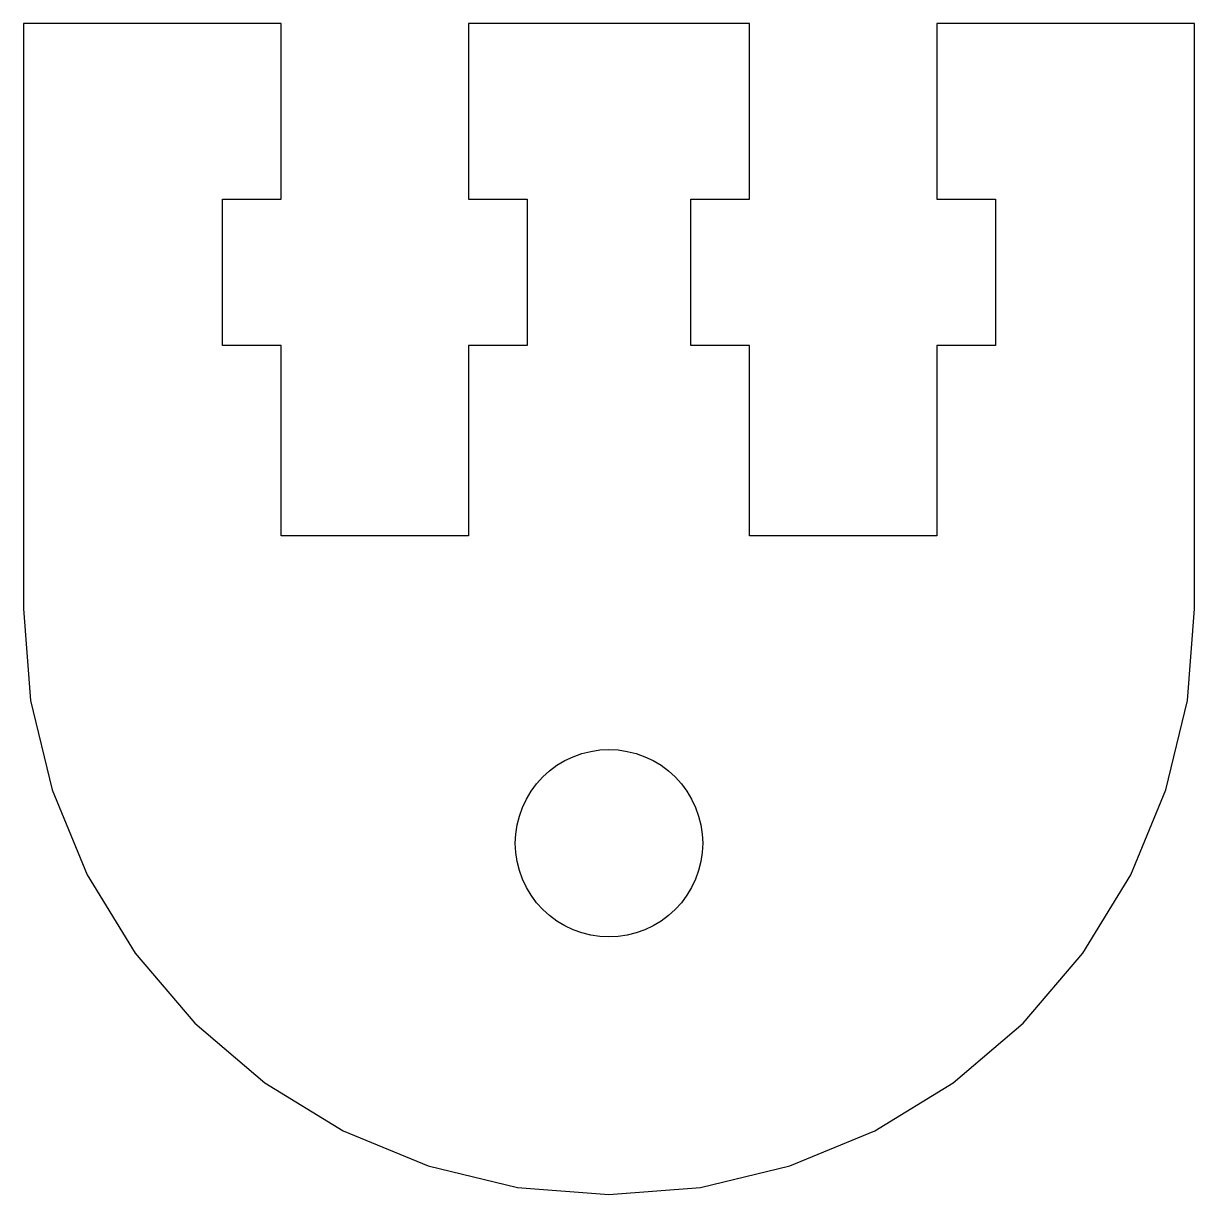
# Model space of a CAD drawing. Header units: metres. Extents: x -10 to 10, y -10 to 10.
import ezdxf

# ---------------------------------------------------------------- set-up
doc = ezdxf.new("R2010")
doc.units = ezdxf.units.M

msp = doc.modelspace()

# ---------------------------------------------------------------- linework, layer by layer
for p, q in [((-5.59999, 10), (-10, 10)), ((-10, 10), (-10, 0)), ((-5.59999, 7), (-5.59999, 10)), ((2.40001, 10), (-2.40001, 10)), ((-2.40001, 10), (-2.40001, 7)), ((2.40001, 7), (2.40001, 10)), ((10, 10), (5.59999, 10)), ((5.59999, 10), (5.59999, 7)), ((10, 0), (10, 10)), ((-6.59999, 4.5), (-6.59999, 7)), ((-6.59999, 7), (-5.59999, 7)), ((-2.40001, 7), (-1.40001, 7)), ((-1.40001, 7), (-1.40001, 4.5)), ((1.40001, 4.5), (1.40001, 7)), ((1.40001, 7), (2.40001, 7)), ((5.59999, 7), (6.59999, 7)), ((6.59999, 7), (6.59999, 4.5)), ((-5.59999, 4.5), (-6.59999, 4.5)), ((-5.59999, 1.25), (-5.59999, 4.5)), ((-1.40001, 4.5), (-2.40001, 4.5)), ((-2.40001, 4.5), (-2.40001, 1.25)), ((2.40001, 4.5), (1.40001, 4.5)), ((2.40001, 1.25), (2.40001, 4.5)), ((6.59999, 4.5), (5.59999, 4.5)), ((5.59999, 4.5), (5.59999, 1.25)), ((-2.40001, 1.25), (-5.59999, 1.25)), ((5.59999, 1.25), (2.40001, 1.25)), ((-10, 0), (-9.87688, -1.56433)), ((9.87688, -1.56433), (10, 0)), ((-9.87688, -1.56433), (-9.51056, -3.09016)), ((9.51056, -3.09016), (9.87688, -1.56433)), ((-0.156815, -2.4077), (0, -2.39999)), ((0, -2.39999), (0.156815, -2.4077)), ((-0.888901, -2.66965), (-0.754227, -2.58891)), ((-0.754227, -2.58891), (-0.612289, -2.52179)), ((-0.612289, -2.52179), (-0.464447, -2.46889)), ((-0.464447, -2.46889), (-0.312134, -2.43074)), ((-0.312134, -2.43074), (-0.156815, -2.4077)), ((0.156815, -2.4077), (0.312134, -2.43074)), ((0.312134, -2.43074), (0.464447, -2.46889)), ((0.464447, -2.46889), (0.612289, -2.52179)), ((0.612289, -2.52179), (0.754227, -2.58891)), ((0.754227, -2.58891), (0.888901, -2.66965)), ((-1.13136, -2.86862), (-1.01501, -2.76317)), ((-1.01501, -2.76317), (-0.888901, -2.66965)), ((0.888901, -2.66965), (1.01501, -2.76317)), ((1.01501, -2.76317), (1.13136, -2.86862)), ((-1.33034, -3.11108), (-1.23682, -2.98497)), ((-1.23682, -2.98497), (-1.13136, -2.86862)), ((1.13136, -2.86862), (1.23682, -2.98497)), ((1.23682, -2.98497), (1.33034, -3.11108)), ((-9.51056, -3.09016), (-8.91006, -4.5399)), ((-1.41107, -3.24576), (-1.33034, -3.11108)), ((1.33034, -3.11108), (1.41107, -3.24576)), ((8.91006, -4.5399), (9.51056, -3.09016)), ((-1.5311, -3.53554), (-1.4782, -3.3877)), ((-1.4782, -3.3877), (-1.41107, -3.24576)), ((1.41107, -3.24576), (1.4782, -3.3877)), ((1.4782, -3.3877), (1.5311, -3.53554)), ((-1.56924, -3.68785), (-1.5311, -3.53554)), ((1.5311, -3.53554), (1.56924, -3.68785)), ((-1.59229, -3.84317), (-1.56924, -3.68785)), ((1.56924, -3.68785), (1.59229, -3.84317)), ((-1.59999, -4), (-1.59229, -3.84317)), ((-1.59229, -4.15681), (-1.59999, -4)), ((1.59229, -3.84317), (1.59999, -4)), ((1.59999, -4), (1.59229, -4.15681)), ((-1.56924, -4.31213), (-1.59229, -4.15681)), ((1.59229, -4.15681), (1.56924, -4.31213)), ((-1.5311, -4.46445), (-1.56924, -4.31213)), ((1.56924, -4.31213), (1.5311, -4.46445)), ((-8.91006, -4.5399), (-8.09016, -5.87784)), ((-1.4782, -4.61229), (-1.5311, -4.46445)), ((1.5311, -4.46445), (1.4782, -4.61229)), ((8.09016, -5.87784), (8.91006, -4.5399)), ((-1.41107, -4.75423), (-1.4782, -4.61229)), ((-1.33034, -4.8889), (-1.41107, -4.75423)), ((1.41107, -4.75423), (1.33034, -4.8889)), ((1.4782, -4.61229), (1.41107, -4.75423)), ((-1.23682, -5.01501), (-1.33034, -4.8889)), ((1.33034, -4.8889), (1.23682, -5.01501)), ((-1.13136, -5.13136), (-1.23682, -5.01501)), ((-1.01501, -5.23682), (-1.13136, -5.13136)), ((1.13136, -5.13136), (1.01501, -5.23682)), ((1.23682, -5.01501), (1.13136, -5.13136)), ((-0.888901, -5.33034), (-1.01501, -5.23682)), ((-0.754227, -5.41107), (-0.888901, -5.33034)), ((0.888901, -5.33034), (0.754227, -5.41107)), ((1.01501, -5.23682), (0.888901, -5.33034)), ((-0.612289, -5.4782), (-0.754227, -5.41107)), ((-0.464447, -5.5311), (-0.612289, -5.4782)), ((-0.312134, -5.56924), (-0.464447, -5.5311)), ((-0.156815, -5.59229), (-0.312134, -5.56924)), ((0, -5.59999), (-0.156815, -5.59229)), ((0.156815, -5.59229), (0, -5.59999)), ((0.312134, -5.56924), (0.156815, -5.59229)), ((0.464447, -5.5311), (0.312134, -5.56924)), ((0.612289, -5.4782), (0.464447, -5.5311)), ((0.754227, -5.41107), (0.612289, -5.4782)), ((-8.09016, -5.87784), (-7.07106, -7.07106)), ((7.07106, -7.07106), (8.09016, -5.87784)), ((-7.07106, -7.07106), (-5.87784, -8.09016)), ((5.87784, -8.09016), (7.07106, -7.07106)), ((-5.87784, -8.09016), (-4.5399, -8.91006)), ((4.5399, -8.91006), (5.87784, -8.09016)), ((-4.5399, -8.91006), (-3.09016, -9.51056)), ((3.09016, -9.51056), (4.5399, -8.91006)), ((-3.09016, -9.51056), (-1.56433, -9.87688)), ((1.56433, -9.87688), (3.09016, -9.51056)), ((-1.56433, -9.87688), (0, -10)), ((0, -10), (1.56433, -9.87688))]:
    msp.add_line(p, q)

doc.saveas('drawing.dxf')
